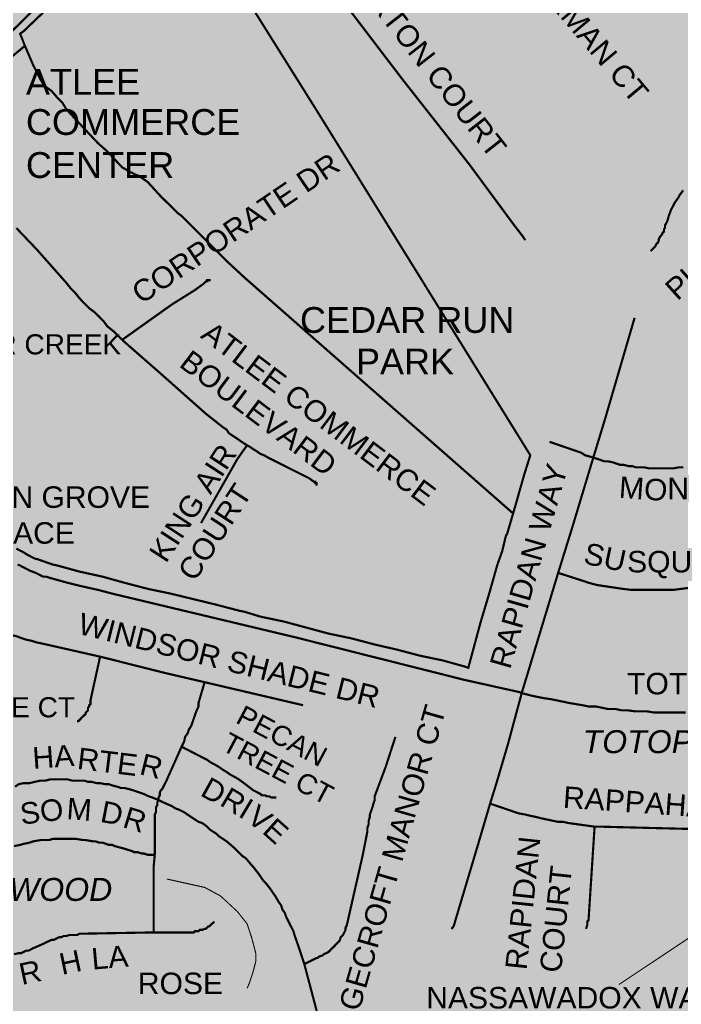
# Model space of a CAD drawing. Header units: millimetres. Extents: x 10 to 1080, y 12 to 847.
# Drawn here: x 607.4 to 653.5, y 356.7 to 425.3 of the extents above; entities that cross this region are included whole.
import ezdxf

# ---------------------------------------------------------------- set-up
doc = ezdxf.new("R2010")
doc.units = ezdxf.units.MM

msp = doc.modelspace()

# ---------------------------------------------------------------- hatches: boundary and pattern name
at = {"layer": 'H', "linetype": 'CONTINUOUS'}
for points in [[(802.375, 724.076), (804.333, 708.572), (819.82, 705.362), (834.637, 704.674), (846.243, 705.362), (859.861, 713.74), (871.467, 723.388), (876.635, 727.287), (891.452, 733.125), (894.662, 722.806), (899.231, 711.2), (902.458, 678.268), (906.939, 654.985), (912.777, 635.6), (903.041, 631.79), (870.797, 623.394), (843.703, 613.075), (834.037, 605.614), (852.17, 570.142), (848.607, 566.244), (849.207, 566.244), (834.637, 551.692), (840.475, 538.815), (802.711, 488.438), (802.217, 489.126), (800.435, 493.007), (798.83, 497.082), (795.355, 502.25), (792.215, 505.213), (789.005, 508.088), (786.289, 511.722), (784.437, 515.532), (783.078, 519.677), (782.391, 521.723), (780.874, 525.78), (778.334, 530.348), (775.794, 533.735), (773.007, 536.875), (769.955, 539.75), (766.727, 542.378), (763.27, 544.83), (759.707, 547.123), (755.985, 549.24), (754.115, 550.333), (752.263, 551.356), (750.305, 552.45), (748.365, 553.473), (746.407, 554.478), (744.467, 555.502), (742.615, 556.507), (740.657, 557.618), (739.652, 558.13), (732.525, 556.436), (732.79, 544.583), (726.264, 530.86), (723.142, 524.334), (722.207, 519.765), (722.877, 514.015), (725.593, 511.052), (734.219, 509.182), (736.177, 508.935), (733.302, 494.965), (732.278, 489.126), (728.98, 480.236), (737.605, 465.243), (747.518, 446.193), (733.548, 450.338), (730.409, 438.062), (720.76, 407.158), (717.885, 398.268), (714.745, 388.108), (713.475, 387.174), (712.047, 376.096), (715.945, 344.77), (716.615, 324.026), (716.439, 318.682), (723.388, 318.435), (731.608, 319.705), (737.358, 321.557), (743.373, 323.25), (749.635, 324.273), (754.962, 326.39), (761.488, 331.47), (750.641, 308.786), (742.95, 291.677), (741.257, 289.313), (754.715, 277.195), (760.801, 272.292), (760.73, 272.115), (769.444, 264.583), (777.487, 249.678), (794.597, 237.155), (804.333, 230.293), (811.777, 224.032), (798.054, 219.957), (781.473, 215.988), (770.043, 212.602), (757.502, 208.033), (746.072, 201.172), (734.06, 195.404), (725.082, 194.91), (725.258, 194.134), (725.593, 192.105), (725.752, 188.048), (725.17, 184.062), (724.905, 183.392), (714.587, 181.698), (699.17, 173.743), (696.295, 178.312), (682.078, 173.143), (680.879, 176.53), (652.868, 161.713), (660.647, 138.007), (660.4, 137.83), (656.749, 135.467), (653.203, 133.103), (649.552, 130.722), (645.918, 128.358), (642.285, 125.977), (638.634, 123.702), (635, 121.32), (631.349, 118.957), (627.803, 116.664), (624.152, 114.3), (620.942, 115.394), (619.584, 117.51), (618.402, 119.556), (617.22, 121.744), (616.038, 123.702), (614.68, 125.977), (613.569, 128.27), (612.299, 130.475), (610.958, 132.415), (609.424, 134.197), (608.154, 136.066), (606.795, 138.254), (605.367, 140.035), (603.673, 143.087), (601.892, 144.445), (599.863, 145.715), (598.17, 147.496), (596.724, 149.26), (595.118, 151.042), (593.513, 152.647), (591.22, 153.846), (589.439, 155.187), (587.675, 156.545), (586.052, 158.415), (585.717, 160.778), (585.047, 162.895), (584.112, 165.1), (582.172, 166.194), (580.549, 167.887), (579.543, 169.845), (578.785, 171.962), (577.762, 173.902), (576.668, 175.772), (575.398, 177.553), (573.775, 178.982), (571.659, 182.457), (568.784, 186.778), (566.932, 189.988), (565.82, 194.486), (564.462, 203.87), (563.704, 208.527), (563.88, 211.332), (563.704, 215.477), (563.457, 217.77), (563.28, 220.133), (563.368, 222.426), (563.28, 224.614), (562.857, 227.418), (561.675, 229.694), (560.828, 232.586), (561.428, 234.774), (561.852, 237.825), (561.922, 240.206), (561.587, 242.658), (561.763, 245.286), (562.01, 247.65), (561.852, 250.278), (561.164, 254.423), (561.922, 257.052), (562.522, 259.256), (562.275, 261.532), (561.499, 263.56), (560.405, 265.518), (559.805, 267.882), (559.223, 270.175), (557.953, 273.297), (556.26, 274.92), (554.814, 277.53), (554.39, 280), (553.72, 282.363), (552.962, 284.656), (551.85, 286.508), (550.668, 288.713), (549.222, 291.165), (547.194, 292.947), (545.412, 294.552), (543.56, 296.422), (543.719, 298.697), (542.537, 300.655), (540.42, 302.348), (538.057, 304.976), (535.34, 306.405), (532.553, 307.763), (530.26, 309.545), (528.232, 310.903), (526.874, 312.755), (526.45, 314.872), (524.51, 315.807), (522.305, 316.054), (518.248, 316.565), (515.779, 316.9), (513.592, 317.324), (511.387, 317.923), (508.935, 318.17), (507.153, 316.988), (506.465, 314.96), (505.037, 313.267), (503.255, 311.997), (501.897, 310.303), (500.292, 308.698), (498.422, 307.587), (496.658, 306.07), (495.212, 304.377), (494.453, 302.348), (493.942, 299.896), (493.607, 297.603), (493.942, 295.24), (494.453, 293.123), (495.212, 290.83), (495.723, 288.625), (494.03, 286.508), (493.342, 284.304), (491.649, 281.693), (489.462, 280.846), (485.14, 280.423), (481.577, 280.582), (479.637, 281.852), (478.102, 283.457), (476.673, 285.08), (475.068, 286.773), (472.863, 287.267), (470.658, 286.685), (468.965, 285.238), (467.184, 283.88), (465.067, 282.875), (463.462, 281.34), (464.732, 279.488), (466.602, 278.306), (468.63, 277.372), (469.724, 275.502), (468.877, 273.385), (467.095, 272.027), (463.973, 269.663), (462.104, 268.058), (460.075, 266.876), (457.958, 266.1), (455.665, 265.606), (452.702, 266.277), (450.674, 267.212), (448.469, 267.635), (444.835, 268.482), (442.718, 268.993), (440.514, 268.393), (436.792, 268.217), (434.763, 268.905), (432.805, 269.998), (431.465, 271.78), (432.647, 273.72), (433.405, 275.925), (433.317, 278.218), (432.805, 280.335), (432.894, 282.963), (431.959, 285.327), (428.925, 284.568), (426.72, 283.88), (424.603, 283.457), (421.375, 283.968), (419.188, 284.392), (417.072, 284.903), (415.025, 285.926), (412.838, 286.685), (410.792, 287.62), (409.698, 289.56), (409.875, 291.765), (410.298, 293.97), (410.298, 296.157), (409.61, 298.203), (408.252, 300.143), (406.4, 301.66), (404.53, 303.107), (402.837, 304.712), (400.897, 305.823), (399.715, 307.675), (400.297, 309.792), (399.962, 311.997), (397.845, 313.355), (395.905, 314.537), (394.547, 316.318), (393.1, 318.1), (391.672, 319.793), (390.225, 321.398), (388.108, 322.668), (386.592, 324.185), (385.057, 325.878), (383.452, 327.325), (381.582, 328.595), (379.465, 329.265), (378.125, 331.047), (378.037, 333.252), (377.349, 335.368), (375.92, 336.973), (374.05, 338.332), (372.11, 339.425), (370.152, 340.536), (368.035, 341.383), (365.919, 341.965), (363.555, 341.63), (361.615, 340.607), (359.745, 338.914), (357.875, 337.82), (355.935, 336.797), (353.818, 335.703), (351.878, 334.522), (350.255, 332.652), (348.915, 330.8), (347.98, 328.754), (347.133, 326.637), (345.599, 325.032), (343.323, 324.785), (340.184, 324.785), (337.732, 325.367), (335.615, 324.185), (334.522, 322.333), (334.433, 320.128), (334.098, 317.923), (332.899, 315.807), (331.805, 313.866), (330.958, 311.75), (330.712, 309.545), (330.288, 307.252), (329.935, 304.976), (329.688, 302.683), (329.018, 300.39), (328.083, 298.203), (327.325, 296.157), (327.06, 293.97), (328.665, 292.347), (329.935, 290.583), (328.665, 288.802), (326.39, 287.955), (323.25, 287.778), (321.045, 288.29), (319.864, 290.23), (318.682, 292.276), (316.812, 293.705), (314.025, 294.975), (311.732, 295.487), (309.615, 295.91), (307.763, 297.092), (306.405, 299.05), (305.47, 300.99), (304.712, 303.107), (303.689, 305.135), (301.995, 306.405), (300.302, 307.852), (298.962, 309.545), (297.268, 307.94), (296.422, 305.894), (293.282, 304.2), (291.5, 305.558), (289.648, 306.828), (287.69, 307.852), (287.267, 309.968), (287.69, 312.173), (285.75, 313.09), (283.457, 313.602), (281.34, 314.202), (279.224, 315.295), (278.642, 317.5), (277.954, 319.617), (276.013, 321.222), (274.144, 319.793), (272.874, 317.923), (269.998, 319.193), (268.217, 320.64), (266.435, 321.98), (263.984, 324.45), (262.202, 325.72), (260.862, 327.484), (261.108, 329.688), (261.867, 331.893), (262.714, 334.01), (262.467, 337.644), (261.532, 339.602), (260.597, 341.718), (258.992, 343.323), (255.94, 345.352), (253.065, 346.71), (251.195, 347.892), (249.167, 348.827), (248.92, 351.032), (250.19, 352.884), (251.707, 354.842), (254.088, 354.93), (255.782, 356.358), (257.969, 356.623), (260.174, 357.117), (261.444, 359.234), (261.779, 361.527), (261.62, 363.732), (260.438, 365.584), (258.992, 367.277), (256.117, 367.63), (255.429, 369.746), (254.088, 371.44), (252.307, 372.957), (250.525, 374.227), (248.497, 374.826), (247.138, 376.767), (248.162, 378.707), (247.385, 381), (245.78, 382.517), (245.622, 384.81), (244.687, 386.75), (243.575, 388.796), (242.235, 390.56), (241.035, 392.43), (239.518, 394.212), (239.43, 396.416), (240.453, 398.533), (240.612, 401.144), (240.788, 403.86), (239.43, 405.888), (238.584, 408.005), (236.467, 409.452), (235.038, 411.304), (233.08, 412.838), (233.168, 415.202), (234.103, 417.318), (235.462, 419.276), (236.978, 421.04), (238.072, 422.998), (237.825, 425.274), (237.49, 427.902), (236.22, 429.683), (234.527, 431.377), (232.657, 433.246), (230.628, 434.587), (229.182, 436.28), (227.489, 437.815), (226.219, 439.667), (224.79, 441.537), (223.943, 443.742), (222.92, 445.77), (220.98, 447.216), (218.775, 448.557), (216.57, 449.827), (214.365, 450.25), (212.249, 450.427), (209.797, 450.515), (206.163, 450.427), (203.87, 451.026), (201.595, 450.338), (199.972, 448.31), (201.665, 446.705), (199.549, 444.588), (196.938, 445.347), (194.822, 445.435), (192.105, 444.923), (189.054, 445.012), (187.202, 443.406), (184.908, 442.472), (182.88, 441.113), (181.01, 439.596), (179.317, 438.15), (177.288, 437.056), (175.084, 436.457), (173.055, 435.522), (170.762, 434.675), (168.575, 434.852), (166.793, 436.545), (165.947, 438.82), (165.259, 440.937), (163.142, 442.048), (160.955, 442.56), (158.574, 442.383), (156.369, 441.713), (154.005, 440.778), (151.377, 440.267), (148.59, 440.267), (146.385, 439.843), (145.45, 437.727), (145.115, 435.522), (142.663, 436.122), (142.152, 438.326), (140.458, 439.932), (138.43, 441.113), (136.472, 442.207), (134.285, 442.807), (131.745, 442.048), (128.605, 441.537), (126.153, 441.872), (123.525, 441.784), (121.497, 442.983), (120.05, 444.588), (117.775, 445.012), (116.082, 446.528), (116.152, 448.822), (114.124, 450.938), (112.607, 453.214), (111.425, 454.995), (110.155, 456.777), (108.797, 458.47), (107.527, 460.252), (106.257, 461.945), (104.898, 463.726), (103.54, 465.42), (102.182, 467.113), (100.842, 468.806), (99.572, 470.57), (98.213, 472.264), (95.585, 475.738), (93.133, 479.213), (90.682, 482.776), (88.477, 486.41), (86.448, 490.132), (84.578, 494.03), (83.062, 498.016), (81.527, 502.92), (80.433, 507.065), (79.498, 511.298), (78.74, 515.532), (78.228, 519.853), (77.805, 524.175), (77.558, 528.496), (77.47, 532.8), (77.558, 534.917), (77.558, 537.122), (77.717, 539.238), (77.893, 541.443), (78.052, 543.56), (78.317, 545.765), (78.564, 547.882), (79.252, 552.115), (80.098, 556.348), (81.192, 560.582), (82.374, 564.727), (84.402, 570.054), (86.448, 573.793), (87.63, 575.645), (117.687, 575.645), (138.007, 572.435), (144.445, 544.23), (141.905, 543.225), (154.764, 537.88), (160.443, 536.028), (171.185, 535.693), (189.318, 535.34), (206.834, 533.912), (226.06, 527.897), (227.842, 532.888), (253.912, 548.552), (259.239, 550.333), (265.677, 550.668), (269.575, 552.115), (277.019, 556.772), (283.122, 559.223), (290.989, 559.982), (306.317, 558.553), (306.652, 558.288), (307.005, 558.624), (310.885, 558.888), (317.659, 563.122), (325.543, 568.113), (333.745, 573.528), (338.825, 576.827), (341.365, 576.756), (344.928, 576.068), (348.492, 574.71), (351.949, 572.858), (355.759, 569.718), (358.228, 566.173), (359.234, 564.303), (360.257, 562.363), (362.462, 558.8), (365.425, 555.925), (369.993, 554.32), (376.255, 554.478), (378.46, 554.902), (380.577, 555.325), (382.782, 555.748), (384.898, 556.013), (387.773, 556.436), (392.007, 557.107), (396.064, 558.042), (400.138, 559.135), (404.107, 560.405), (408.005, 561.852), (411.903, 563.457), (415.713, 565.238), (419.435, 567.09), (423.069, 569.048), (424.18, 569.63), (421.128, 576.333), (406.224, 573.952), (411.057, 595.383), (409.452, 607.06), (401.408, 603.85), (401.832, 611.893), (404.618, 612.74), (404.195, 626.022), (394.882, 630.432), (373.539, 618.737), (369.482, 635.67), (377.19, 651.845), (407.405, 673.276), (407.829, 671.23), (482.177, 704.003), (500.715, 623.323), (501.227, 623.57), (505.372, 625.863), (509.182, 627.892), (512.992, 630.008), (516.802, 632.037), (520.612, 634.065), (522.552, 635.088), (524.422, 636.094), (526.362, 637.117), (528.232, 638.14), (530.172, 639.233), (532.042, 640.256), (534.335, 641.438), (544.495, 629.585), (550.422, 631.613), (546.523, 639.568), (541.532, 645.336), (541.602, 645.407), (545.412, 647.453), (549.222, 649.57), (553.032, 651.598), (556.772, 653.627), (560.582, 655.743), (564.392, 657.772), (568.202, 659.888), (572.012, 661.917), (575.733, 664.034), (579.543, 666.15), (583.353, 668.196), (587.163, 670.313), (590.885, 672.342), (596.724, 674.458), (601.133, 674.458), (603.338, 674.458), (605.455, 674.37), (607.642, 674.194), (609.847, 674.123), (611.964, 674.035), (614.168, 673.858), (616.373, 673.7), (618.49, 673.612), (620.695, 673.435), (622.882, 673.347), (624.999, 673.276), (629.32, 673.188), (633.642, 673.276), (637.875, 673.523), (642.108, 673.947), (646.254, 674.617), (650.399, 675.728), (653.627, 676.734), (657.684, 678.18), (661.67, 679.873), (665.568, 681.743), (669.378, 683.772), (673.1, 685.976), (676.734, 688.252), (680.297, 690.704), (683.683, 693.42), (687.07, 696.136), (690.192, 699.1), (693.332, 702.063), (696.207, 705.273), (699.082, 708.572), (701.71, 711.958), (705.785, 710.53), (709.842, 708.995), (713.74, 707.214), (717.638, 705.362), (721.448, 703.333), (723.988, 701.798), (729.403, 707.302), (742.35, 719.578), (751.999, 718.908), (767.503, 733.725), (785.618, 751.84), (797.207, 740.234), (802.375, 724.076), (802.375, 724.076)], [(607.73, 423.51), (607.395, 424.356), (607.642, 424.515), (611.964, 428.66), (613.322, 430.018), (613.922, 430.618), (615.192, 431.888), (616.532, 433.246), (617.132, 433.828), (618.155, 434.852), (628.05, 419.012), (642.955, 394.97), (642.532, 393.612), (641.932, 391.495), (641.773, 390.913), (623.058, 407.335), (621.877, 408.428), (618.649, 411.656), (618.402, 411.815), (617.22, 412.997), (616.285, 414.02), (615.774, 414.355), (615.103, 414.69), (614.504, 415.043), (613.498, 416.137), (612.81, 416.736), (611.717, 417.918), (610.605, 419.1), (610.358, 419.523), (610.023, 419.858), (609.6, 420.37), (609.088, 420.705), (608.842, 421.128), (608.577, 421.64), (608.33, 422.152), (607.73, 423.51), (607.73, 423.51)], [(602.492, 419.188), (603.074, 419.612), (606.213, 422.24), (607.73, 423.51), (608.33, 422.152), (608.577, 421.64), (608.842, 421.128), (609.088, 420.705), (609.6, 420.37), (610.023, 419.858), (610.358, 419.523), (610.605, 419.1), (611.717, 417.918), (612.81, 416.736), (613.498, 416.137), (614.504, 415.043), (615.103, 414.69), (615.774, 414.355), (616.285, 414.02), (617.22, 412.997), (618.402, 411.815), (618.649, 411.656), (621.877, 408.428), (623.058, 407.335), (641.773, 390.913), (641.35, 389.467), (641.262, 389.378), (641.015, 388.285), (640.662, 387.35), (640.08, 385.233), (639.48, 383.293), (638.634, 380.153), (638.387, 380.242), (636.852, 380.665), (635.247, 381), (633.642, 381.423), (632.125, 381.758), (630.502, 382.182), (628.897, 382.517), (625.775, 383.364), (624.152, 383.716), (623.058, 384.052), (622.635, 384.14), (621.03, 384.563), (617.89, 385.322), (616.285, 385.657), (614.68, 386.08), (613.145, 386.503), (611.54, 386.838), (610.023, 387.262), (609.688, 387.35), (609.424, 387.438), (609.177, 387.526), (608.912, 387.597), (608.665, 387.685), (608.418, 387.773), (607.907, 388.02), (607.642, 388.197), (607.148, 388.444), (606.884, 388.62), (606.725, 388.796), (606.46, 388.955), (606.302, 389.132), (606.125, 389.22), (604.344, 390.825), (597.059, 397.422), (596.812, 397.686), (588.098, 405.642), (588.098, 405.73), (588.098, 405.8), (588.098, 405.888), (588.098, 405.977), (588.098, 406.065), (588.098, 406.153), (588.098, 406.224), (588.098, 406.312), (588.098, 406.4), (588.098, 406.488), (588.098, 406.576), (588.098, 406.647), (588.169, 406.647), (588.169, 406.735), (588.257, 406.735), (588.257, 406.823), (588.345, 406.823), (588.345, 406.912), (588.433, 406.912), (588.433, 407), (592.578, 410.545), (599.528, 416.048), (599.599, 416.048), (599.599, 416.137), (599.687, 416.137), (599.687, 416.225), (599.775, 416.225), (599.863, 416.313), (599.952, 416.313), (599.952, 416.384), (600.022, 416.384), (602.492, 419.188), (602.492, 419.188)], [(608.912, 414.778), (607.483, 414.778), (607.06, 416.048), (606.637, 414.778), (605.278, 414.778), (606.372, 413.932), (605.949, 412.574), (607.06, 413.42), (608.242, 412.574), (607.818, 413.932), (608.912, 414.778), (608.912, 414.778)], [(616.197, 414.108), (614.768, 414.108), (614.345, 415.378), (613.922, 414.108), (612.563, 414.108), (613.657, 413.262), (613.234, 411.903), (614.345, 412.75), (615.527, 411.903), (615.103, 413.262), (616.197, 414.108), (616.197, 414.108)], [(620.43, 404.707), (619.002, 404.707), (618.578, 405.977), (618.155, 404.707), (616.797, 404.707), (617.89, 403.86), (617.467, 402.502), (618.578, 403.348), (619.76, 402.502), (619.337, 403.86), (620.43, 404.707), (620.43, 404.707)], [(615.192, 404.107), (613.745, 404.107), (613.322, 405.377), (612.898, 404.107), (611.54, 404.107), (612.652, 403.26), (612.228, 401.92), (613.322, 402.766), (614.504, 401.92), (614.08, 403.26), (615.192, 404.107), (615.192, 404.107)], [(622.97, 398.78), (621.542, 398.78), (621.118, 400.05), (620.695, 398.78), (619.337, 398.78), (620.43, 397.933), (620.007, 396.575), (621.118, 397.422), (622.3, 396.575), (621.877, 397.933), (622.97, 398.78), (622.97, 398.78)], [(650.663, 395.905), (649.217, 395.905), (648.794, 397.175), (648.37, 395.905), (647.012, 395.905), (648.123, 395.058), (647.7, 393.7), (648.794, 394.547), (649.975, 393.7), (649.552, 395.058), (650.663, 395.905), (650.663, 395.905)], [(622.635, 393.876), (621.189, 393.876), (620.765, 395.146), (620.342, 393.876), (619.002, 393.876), (620.095, 393.03), (619.672, 391.672), (620.765, 392.518), (621.965, 391.672), (621.542, 393.03), (622.635, 393.876), (622.635, 393.876)], [(627.892, 393.188), (626.445, 393.188), (626.022, 394.458), (625.598, 393.188), (624.24, 393.188), (625.352, 392.342), (624.928, 390.984), (626.022, 391.83), (627.204, 390.984), (626.78, 392.342), (627.892, 393.188), (627.892, 393.188)], [(621.7, 389.467), (620.272, 389.467), (619.848, 390.737), (619.425, 389.467), (618.067, 389.467), (619.16, 388.62), (618.737, 387.262), (619.848, 388.108), (621.03, 387.262), (620.607, 388.62), (621.7, 389.467), (621.7, 389.467)], [(629.497, 388.62), (628.05, 388.62), (627.627, 389.89), (627.204, 388.62), (625.845, 388.62), (626.957, 387.773), (626.533, 386.415), (627.627, 387.262), (628.809, 386.415), (628.385, 387.773), (629.497, 388.62), (629.497, 388.62)], [(656.925, 385.322), (655.479, 385.322), (655.055, 386.592), (654.632, 385.322), (653.292, 385.322), (654.385, 384.475), (653.962, 383.117), (655.055, 383.963), (656.255, 383.117), (655.832, 384.475), (656.925, 385.322), (656.925, 385.322)], [(613.833, 380.753), (612.387, 380.753), (611.964, 382.023), (611.54, 380.753), (610.182, 380.753), (611.293, 379.906), (610.87, 378.548), (611.964, 379.395), (613.145, 378.548), (612.722, 379.906), (613.833, 380.753), (613.833, 380.753)], [(646.007, 379.642), (644.56, 379.642), (644.137, 380.912), (643.714, 379.642), (642.355, 379.642), (643.467, 378.795), (643.043, 377.437), (644.137, 378.284), (645.319, 377.437), (644.895, 378.795), (646.007, 379.642), (646.007, 379.642)], [(622.723, 377.948), (621.277, 377.948), (620.854, 379.218), (620.43, 377.948), (619.072, 377.948), (620.183, 377.102), (619.76, 375.744), (620.854, 376.59), (622.035, 375.744), (621.612, 377.102), (622.723, 377.948), (622.723, 377.948)], [(641.597, 371.687), (640.168, 371.687), (639.745, 372.957), (639.322, 371.687), (637.963, 371.687), (639.057, 370.84), (638.634, 369.482), (639.745, 370.328), (640.927, 369.482), (640.503, 370.84), (641.597, 371.687), (641.597, 371.687)], [(618.155, 370.505), (616.708, 370.505), (616.285, 371.775), (615.862, 370.505), (614.504, 370.505), (615.615, 369.658), (615.192, 368.3), (616.285, 369.147), (617.467, 368.3), (617.044, 369.658), (618.155, 370.505), (618.155, 370.505)], [(648.212, 368.9), (646.765, 368.9), (646.342, 370.17), (645.918, 368.9), (644.56, 368.9), (645.672, 368.053), (645.248, 366.695), (646.342, 367.542), (647.524, 366.695), (647.1, 368.053), (648.212, 368.9), (648.212, 368.9)], [(610.447, 367.7), (609, 367.7), (608.577, 368.97), (608.154, 367.7), (606.795, 367.7), (607.907, 366.854), (607.483, 365.513), (608.577, 366.36), (609.759, 365.513), (609.335, 366.854), (610.447, 367.7), (610.447, 367.7)], [(632.46, 361.703), (631.014, 361.703), (630.59, 362.973), (630.167, 361.703), (628.809, 361.703), (629.92, 360.856), (629.497, 359.498), (630.59, 360.345), (631.772, 359.498), (631.349, 360.856), (632.46, 361.703), (632.46, 361.703)]]:
    msp.add_hatch(color=256, dxfattribs=at).paths.add_polyline_path(points)

# ---------------------------------------------------------------- linework, layer by layer
at = {"layer": 'P'}
for points, const_width in [([(620.854, 438.415), (623.905, 434.428), (628.138, 428.925), (631.684, 424.268), (634.065, 421.146), (638.722, 415.219), (641.844, 410.986), (642.444, 410.21), (642.602, 409.963)], 0.151), ([(618.137, 434.852), (628.05, 419.029), (642.955, 394.97), (642.532, 393.629), (641.932, 391.513), (641.756, 390.913), (623.058, 407.335), (621.859, 408.446), (618.649, 411.656), (618.402, 411.833), (617.202, 413.015), (616.285, 414.02), (615.774, 414.373), (615.086, 414.708), (614.504, 415.043), (613.481, 416.137), (612.81, 416.736), (611.699, 417.918), (610.605, 419.1), (610.358, 419.523), (610.006, 419.876), (609.582, 420.37), (609.088, 420.723), (608.824, 421.146), (608.577, 421.64), (608.312, 422.152), (607.73, 423.51), (607.73, 423.51)], 0.151), ([(599.352, 417.336), (601.204, 419.029), (601.804, 419.523), (602.227, 419.947), (602.738, 420.37), (603.585, 421.217), (604.432, 422.063), (605.19, 422.91), (606.037, 423.757), (611.205, 428.837), (611.628, 429.26)], 0.151), ([(607.73, 423.51), (607.395, 424.356), (607.642, 424.533), (611.964, 428.678)], 0.151), ([(606.196, 422.24), (607.73, 423.51), (608.312, 422.152), (608.577, 421.64), (608.824, 421.146), (609.088, 420.723), (609.582, 420.37), (610.006, 419.876), (610.358, 419.523), (610.605, 419.1), (611.699, 417.918), (612.81, 416.736), (613.481, 416.137), (614.504, 415.043), (615.086, 414.708), (615.774, 414.373), (616.285, 414.02), (617.202, 413.015), (618.402, 411.833), (618.649, 411.656), (621.859, 408.446), (623.058, 407.335), (641.756, 390.913), (641.332, 389.467), (641.262, 389.396), (640.997, 388.285), (640.662, 387.35), (640.062, 385.233), (639.48, 383.293), (638.634, 380.153), (638.369, 380.242), (636.852, 380.665), (635.247, 381), (633.642, 381.423), (632.107, 381.776), (630.502, 382.199), (628.897, 382.535), (625.757, 383.381), (624.152, 383.716), (623.058, 384.052), (622.635, 384.14), (621.012, 384.563), (617.89, 385.322), (616.285, 385.657), (614.662, 386.08), (613.145, 386.503), (611.54, 386.856), (610.006, 387.279), (609.671, 387.35), (609.424, 387.438), (609.159, 387.526), (608.912, 387.615), (608.665, 387.703), (608.401, 387.773), (607.889, 388.038), (607.642, 388.197), (607.131, 388.461)], 0.151), ([(653.609, 413.438), (653.362, 413.103), (653.274, 412.926), (653.027, 412.591), (652.939, 412.415), (652.762, 412.08), (652.604, 411.656), (652.515, 411.321), (652.427, 411.145), (652.339, 410.986), (652.339, 410.81), (652.268, 410.722), (652.268, 410.563), (652.18, 410.475), (652.092, 410.298), (652.004, 410.21), (651.916, 410.051), (651.916, 409.963), (651.845, 409.787), (651.757, 409.716), (651.669, 409.54), (651.581, 409.452), (651.334, 409.205)], 0.151), ([(607.131, 410.81), (608.577, 409.293), (610.605, 407), (610.941, 406.576), (611.276, 406.241), (611.54, 405.906), (611.875, 405.553), (612.211, 405.218), (612.546, 404.971), (612.898, 404.636), (613.234, 404.283), (613.481, 403.948), (613.904, 403.613), (614.239, 403.278), (614.504, 403.013)], 0.151), ([(614.504, 403.013), (617.978, 405.483), (619.584, 406.488), (620.166, 406.912), (620.342, 407.088), (620.43, 407.088), (620.43, 407.176), (620.518, 407.176), (620.589, 407.176), (620.589, 407.088)], 0.151), ([(650.222, 404.548), (648.194, 397.598), (647.347, 394.811)], 0.151), ([(614.504, 403.013), (617.202, 400.65), (620.342, 397.863), (621.524, 396.928), (621.788, 396.752), (621.947, 396.505), (622.212, 396.328), (622.459, 396.169), (622.706, 395.993), (622.97, 395.817), (623.217, 395.658)], 0.151), ([(623.217, 395.658), (622.97, 395.323), (622.547, 394.723), (620.007, 390.243)], 0.151), ([(623.217, 395.658), (623.394, 395.57), (623.641, 395.393), (623.905, 395.235), (624.152, 395.058), (624.399, 394.97), (624.664, 394.811), (627.362, 393.453), (627.539, 393.365), (627.874, 393.118), (627.962, 393.118), (627.962, 393.03), (628.05, 393.03), (628.05, 392.942), (628.05, 392.853)], 0.151), ([(644.296, 395.905), (646.501, 395.146), (646.765, 394.97), (647.012, 394.899), (647.347, 394.811)], 0.151), ([(647.347, 394.811), (645.918, 390.066), (644.895, 386.768)], 0.151), ([(647.347, 394.811), (647.859, 394.635), (648.106, 394.547), (648.37, 394.547), (648.705, 394.476), (648.952, 394.388), (649.217, 394.3), (649.464, 394.3), (649.799, 394.212), (650.064, 394.212), (650.311, 394.123), (650.646, 394.123), (650.91, 394.123), (651.245, 394.053), (651.581, 394.053), (651.916, 394.053), (652.268, 394.053), (652.604, 394.053), (652.939, 394.053), (653.274, 394.123), (653.609, 394.123)], 0.151), ([(607.219, 387.35), (607.395, 387.279), (607.554, 387.191), (607.73, 387.103), (608.065, 386.927), (608.489, 386.768), (608.665, 386.68), (608.824, 386.592), (609, 386.503), (609.247, 386.503), (609.424, 386.433), (610.694, 386.08), (611.699, 385.833), (612.81, 385.586), (613.816, 385.322), (626.604, 382.27), (638.369, 379.307), (642.179, 378.46), (642.355, 378.389)], 0.151), ([(644.895, 386.768), (646.765, 386.168), (647.012, 386.08), (647.612, 385.921), (648.194, 385.833), (648.794, 385.745), (649.376, 385.657), (649.975, 385.586), (650.311, 385.586), (650.91, 385.586), (651.492, 385.586), (651.757, 385.586), (652.339, 385.586), (652.939, 385.586), (657.507, 386.168), (662.922, 386.927), (664.034, 387.103)], 0.151), ([(644.895, 386.768), (642.355, 378.389)], 0.151), ([(602.474, 385.163), (603.321, 384.475), (603.656, 384.228), (604.079, 383.893), (604.432, 383.628), (604.679, 383.54), (604.855, 383.381), (605.014, 383.293), (605.437, 383.046), (605.861, 382.87), (606.037, 382.782), (606.46, 382.535), (606.707, 382.446), (607.131, 382.358), (607.554, 382.199), (607.818, 382.111), (608.242, 382.023), (608.489, 381.935), (608.912, 381.847), (612.969, 380.929)], 0.151), ([(611.364, 376.432), (611.452, 376.432), (611.54, 376.52), (611.628, 376.608), (611.699, 376.696), (611.787, 376.767), (611.875, 376.855), (611.964, 376.943), (611.964, 377.031), (612.052, 377.119), (612.122, 377.19), (612.122, 377.366), (612.211, 377.455), (612.211, 377.543), (612.299, 377.613), (612.299, 377.702), (612.299, 377.878), (612.969, 380.929)], 0.151), ([(612.969, 380.929), (617.379, 379.818), (620.254, 379.148)], 0.151), ([(618.649, 374.65), (618.825, 375.003), (618.896, 375.338), (619.072, 375.585), (619.16, 375.849), (619.319, 376.096), (619.407, 376.343), (619.495, 376.608), (619.584, 376.855), (619.672, 377.119), (619.831, 377.455), (619.831, 377.702), (620.254, 379.148)], 0.151), ([(620.254, 379.148), (627.115, 377.543)], 0.151), ([(642.355, 378.389), (641.421, 374.915), (640.574, 372.039), (640.151, 370.681)], 0.151), ([(642.355, 378.389), (643.026, 378.213), (643.449, 378.125), (643.872, 378.037), (644.384, 377.966), (644.807, 377.878), (645.231, 377.79), (645.654, 377.702), (646.165, 377.613), (646.589, 377.543), (647.012, 377.455), (647.524, 377.455), (647.947, 377.366), (648.37, 377.278), (648.882, 377.278), (649.305, 377.19), (649.728, 377.19), (650.222, 377.119), (650.646, 377.119), (651.069, 377.119), (651.581, 377.031), (652.004, 377.031), (652.427, 377.031), (652.939, 377.031), (653.785, 377.031)], 0.151), ([(627.204, 359.498), (628.05, 359.922), (628.138, 359.922), (628.209, 360.01), (628.474, 360.098), (628.562, 360.186), (628.721, 360.257), (628.897, 360.345), (628.985, 360.433), (629.056, 360.521), (629.232, 360.68), (629.32, 360.768), (629.479, 360.945), (629.655, 361.103), (629.744, 361.368), (629.832, 361.456), (629.902, 361.527), (629.991, 361.703), (630.079, 361.879), (630.079, 362.038), (630.167, 362.215), (631.261, 367.03), (631.596, 368.723), (631.596, 368.988), (631.684, 369.235), (631.684, 369.499), (631.772, 369.746), (631.772, 369.923), (631.86, 370.17), (631.948, 370.417), (632.019, 370.681), (632.107, 370.928), (632.107, 371.193), (632.866, 373.221), (633.554, 375.338)], 0.151), ([(617.044, 370.928), (617.044, 371.105), (617.132, 371.263), (617.132, 371.44), (617.202, 371.616), (617.291, 371.687), (617.379, 371.863), (617.467, 372.039), (617.555, 372.198), (618.649, 374.65)], 0.151), ([(625.246, 371.105), (625.175, 371.105), (624.999, 371.105), (624.911, 371.105), (624.752, 371.193), (624.664, 371.193), (624.575, 371.193), (624.487, 371.263), (624.24, 371.263), (624.152, 371.352), (623.976, 371.44), (623.817, 371.528), (623.641, 371.616), (622.882, 372.198), (622.635, 372.375), (622.371, 372.533), (622.035, 372.71), (621.788, 372.886), (621.524, 373.045), (621.277, 373.221), (621.012, 373.38), (620.677, 373.556), (620.43, 373.733), (618.649, 374.65)], 0.151), ([(607.042, 371.863), (607.307, 372.039), (607.642, 372.11), (608.065, 372.11), (608.401, 372.198), (608.824, 372.286), (609.159, 372.286), (609.512, 372.375), (609.847, 372.375), (610.094, 372.375), (610.429, 372.375), (610.694, 372.375), (611.029, 372.286), (611.276, 372.286), (611.54, 372.286), (611.875, 372.286), (612.122, 372.198), (612.387, 372.198), (612.722, 372.11), (612.969, 372.11), (613.322, 372.039), (613.569, 372.039), (613.816, 371.951), (614.168, 371.863), (614.415, 371.775), (614.662, 371.775), (615.015, 371.687), (615.262, 371.616), (615.509, 371.528), (615.774, 371.44), (616.021, 371.352), (616.356, 371.193), (616.62, 371.105), (617.044, 370.928)], 0.151), ([(617.044, 370.928), (616.955, 370.769), (616.955, 370.593), (616.867, 370.417), (616.867, 370.258), (616.867, 370.082), (616.779, 369.923), (616.779, 369.746), (616.779, 367.118)], 0.151), ([(617.044, 370.928), (617.379, 370.769), (617.978, 370.505), (618.225, 370.346), (618.472, 370.258), (618.825, 370.082), (619.319, 369.746), (619.831, 369.411), (620.095, 369.323), (620.342, 369.147), (620.589, 368.9), (620.854, 368.723), (621.101, 368.565), (621.277, 368.388), (621.524, 368.229), (621.788, 368.053), (622.282, 367.63), (622.459, 367.453), (622.706, 367.206), (622.882, 367.03), (623.129, 366.871), (623.482, 366.448), (623.641, 366.272), (623.976, 365.848), (624.152, 365.601), (624.328, 365.337), (624.487, 365.178), (624.822, 364.755), (624.999, 364.49), (625.175, 364.243), (625.422, 363.82), (625.598, 363.573), (625.669, 363.308), (625.845, 363.061), (625.934, 362.797), (626.181, 362.303), (626.445, 361.791), (626.516, 361.527), (626.604, 361.28), (626.692, 361.033), (627.204, 359.498)], 0.151), ([(640.151, 370.681), (639.304, 367.806), (637.787, 362.726), (637.611, 362.126), (637.452, 361.95)], 0.151), ([(640.151, 370.681), (642.179, 369.993), (642.602, 369.923), (642.955, 369.835), (643.378, 369.746), (643.714, 369.658), (644.137, 369.57), (644.472, 369.499), (644.895, 369.411), (645.231, 369.411), (645.654, 369.323), (647.435, 369.076)], 0.151), ([(647.435, 369.076), (647.012, 362.55), (646.924, 362.462), (646.924, 362.373), (646.924, 362.215), (646.836, 361.95)], 0.151), ([(647.435, 369.076), (647.859, 369.076), (654.72, 368.9)], 0.151), ([(616.779, 367.118), (616.532, 367.118), (616.285, 367.118), (616.021, 367.206), (615.862, 367.206), (615.597, 367.295), (615.35, 367.295), (615.174, 367.383), (614.927, 367.453), (614.662, 367.542), (613.992, 367.718), (613.816, 367.806), (613.569, 367.806), (613.145, 367.965), (612.898, 367.965), (612.634, 368.053), (612.475, 368.053), (611.964, 368.141), (611.787, 368.141), (611.276, 368.229), (610.852, 368.229), (610.358, 368.229), (609.935, 368.229), (609.671, 368.229), (609.424, 368.141), (609.247, 368.141), (608.824, 368.141), (608.312, 368.053), (608.065, 367.965), (607.642, 367.877), (607.395, 367.806), (606.972, 367.718)], 0.151), ([(616.779, 367.118), (616.708, 366.36), (616.708, 361.703)], 0.151), ([(617.626, 365.425), (620.254, 364.843), (621.365, 364.243), (622.547, 363.149), (623.217, 362.303), (623.552, 361.28), (623.817, 360.257), (623.817, 359.675), (623.641, 358.987), (623.394, 358.228), (623.217, 357.805)], 0.075), ([(616.708, 361.703), (619.248, 361.703), (619.319, 361.703), (619.495, 361.703), (619.584, 361.791), (619.672, 361.791), (619.831, 361.791), (619.919, 361.879), (620.007, 361.879), (620.095, 361.879), (620.254, 361.95), (620.342, 361.95), (620.43, 362.038), (620.518, 362.126), (620.589, 362.126), (620.677, 362.215), (620.765, 362.303), (620.854, 362.373), (620.942, 362.462)], 0.151), ([(606.972, 360.186), (607.307, 360.257), (607.466, 360.257), (607.642, 360.345), (607.818, 360.433), (607.977, 360.433), (608.154, 360.521), (608.312, 360.609), (608.489, 360.68), (609.088, 360.945), (609.247, 361.033), (609.424, 361.103), (609.582, 361.192), (609.759, 361.192), (609.935, 361.28), (610.094, 361.368), (610.27, 361.368), (610.429, 361.456), (610.605, 361.456), (610.852, 361.527), (611.029, 361.527), (611.205, 361.527), (611.364, 361.527), (611.54, 361.615), (611.699, 361.615), (616.708, 361.703)], 0.151), ([(649.129, 358.069), (654.72, 361.791)], 0.075), ([(627.204, 359.498), (628.138, 355.953), (628.385, 355.106), (628.809, 353.572), (628.897, 353.236), (628.985, 352.901), (629.056, 352.637), (629.144, 352.302), (629.32, 352.055), (629.408, 351.719), (629.479, 351.455), (629.655, 351.12), (629.744, 350.873), (629.902, 350.52), (629.991, 350.273), (630.167, 349.938), (630.255, 349.673), (630.414, 349.426), (630.59, 349.091), (630.749, 348.827), (630.837, 348.58), (631.014, 348.245), (631.172, 347.98), (631.437, 347.557)], 0.151)]:
    msp.add_lwpolyline(points, dxfattribs=dict(at, const_width=const_width))

# ---------------------------------------------------------------- texts
at = {"layer": 'T', "attachment_point": 1}
for s, insert, char_height, rotation in [('{\\fArial|b0|i0|c0|p18;KING BRAXTON COURT}', (626.7, 435.3), 1.5, 308), ('{\\fArial|b0|i0|c0|p18;TUCKERMAN CT}', (640.6, 433.1), 1.5, 310), ('{\\fArial|b0|i0|c0|p18;PLATEAU PLACE}', (652.2, 406.8), 1.5, 42), ('{\\fArial|b0|i0|c0|p18;CORPORATE DR}', (615, 406.7), 1.5, 34), ('{\\fArial|b0|i0|c0|p18;ATLEE COMMERCE}', (620.8, 404.4), 1.5, 323), ('{\\fArial|b0|i0|c0|p18;BOULEVARD}', (619.3, 402.4), 1.5, 323), ('{\\fArial|b0|i0|c0|p18;KING AIR}', (616.3, 388.2), 1.5, 57), ('{\\fArial|b0|i0|c0|p18;RAPIDAN WAY}', (640.1, 380.4), 1.5, 74), ('{\\fArial|b0|i0|c0|p18;MO}', (649.2, 393.5), 1.5, 356), ('{\\fArial|b0|i0|c0|p18;COURT}', (618.3, 386.9), 1.5, 57), ('{\\fArial|b0|i0|c0|p18;SU}', (646.9, 388.9), 1.5, 348), ('{\\fArial|b0|i0|c0|p18;WINDSOR SHADE DR}', (611.7, 384), 1.5, 346), ('{\\fArial|b0|i0|c0|p18;AGECROFT MANOR CT}', (629.2, 355.2), 1.5, 74), ('{\\fArial|b0|i0|c0|p18;PECAN}', (623, 377.6), 1.4, 332), ('{\\fArial|b0|i0|c0|p18;TREE CT}', (622, 375.7), 1.4, 332), ('{\\fArial|b0|i0|c0|p18;HA}', (608.2, 374.6), 1.5, 4), ('{\\fArial|b0|i0|c0|p18;RTE}', (611.5, 374.6), 1.5, 353), ('{\\fArial|b0|i0|c0|p18;R}', (616, 374.2), 1.5, 346), ('{\\fArial|b0|i0|c0|p18;D}', (620.6, 372.6), 1.5, 331), ('{\\fArial|b0|i0|c0|p18;RI}', (622, 371.9), 1.5, 329), ('{\\fArial|b0|i0|c0|p18;RAPPAHA}', (645.3, 371.9), 1.5, 356), ('{\\fArial|b0|i0|c0|p18;SO}', (607.3, 370.7), 1.5, 7), ('{\\fArial|b0|i0|c0|p18;M}', (610.7, 371.1), 1.5, 356), ('{\\fArial|b0|i0|c0|p18;D}', (613.2, 370.9), 1.5, 349), ('{\\fArial|b0|i0|c0|p18;V}', (624, 370.7), 1.5, 323), ('{\\fArial|b0|i0|c0|p18;R}', (614.9, 370.5), 1.5, 343), ('{\\fArial|b0|i0|c0|p18;E}', (625.2, 369.8), 1.5, 318), ('{\\fArial|b0|i0|c0|p18;RAPIDAN}', (641.2, 359.2), 1.5, 84), ('{\\fArial|b0|i0|c0|p18;COURT}', (643.6, 359), 1.5, 84), ('{\\fArial|b0|i0|c0|p18;H}', (610, 360.2), 1.5, 12), ('{\\fArial|b0|i0|c0|p18;LA}', (612.3, 360.6), 1.5, 5), ('{\\fArial|b0|i0|c0|p18;R}', (607.2, 359.5), 1.5, 12)]:
    msp.add_mtext(s, dxfattribs=dict(at, insert=insert, char_height=char_height, rotation=rotation))
for s, insert, char_height in [('{\\fArial|b0|i0|c0|p18;ATLEE}', (607.8, 421.9), 1.8), ('{\\fArial|b0|i0|c0|p18;COMMERCE}', (607.8, 419.1), 1.8), ('{\\fArial|b0|i0|c0|p18;CENTER}', (607.8, 416.1), 1.8), ('{\\fArial|b0|i0|c0|p18;CEDAR RUN}', (626.9, 405.3), 1.8), ('{\\fArial|b0|i0|c0|p18;CHARTER CREEK}', (597.7, 403.4), 1.4), ('{\\fArial|b0|i0|c0|p18;PARK}', (630.8, 402.4), 1.8), ('{\\fArial|b0|i0|c0|p18;N}', (652.5, 393.4), 1.5), ('{\\fArial|b0|i0|c0|p18;ASPEN GROVE}', (601.2, 392.8), 1.5), ('{\\fArial|b0|i0|c0|p18;TERRACE}', (601.2, 390.3), 1.5), ('{\\fArial|b0|i0|c0|p18;SQU}', (649.7, 388.3), 1.5), ('{\\fArial|b0|i0|c0|p18;TOTO}', (649.7, 379.8), 1.5), ('{\\fArial|b0|i0|c0|p18;WILD ROSE CT}', (597.1, 378.1), 1.4), ('{\\fArial|b0|i1|c0|p18;TOTOPOTOMOY}', (646.6, 375.8), 1.6), ('{\\fArial|b0|i1|c0|p18;MANORWOOD}', (598.3, 365.5), 1.6), ('{\\fArial|b0|i0|c0|p18;ROSE}', (615.6, 358.9), 1.5), ('{\\fArial|b0|i0|c0|p18;NASSAWADOX WAY}', (635.7, 357.9), 1.5)]:
    msp.add_mtext(s, dxfattribs=dict(at, insert=insert, char_height=char_height))

doc.saveas('drawing.dxf')
